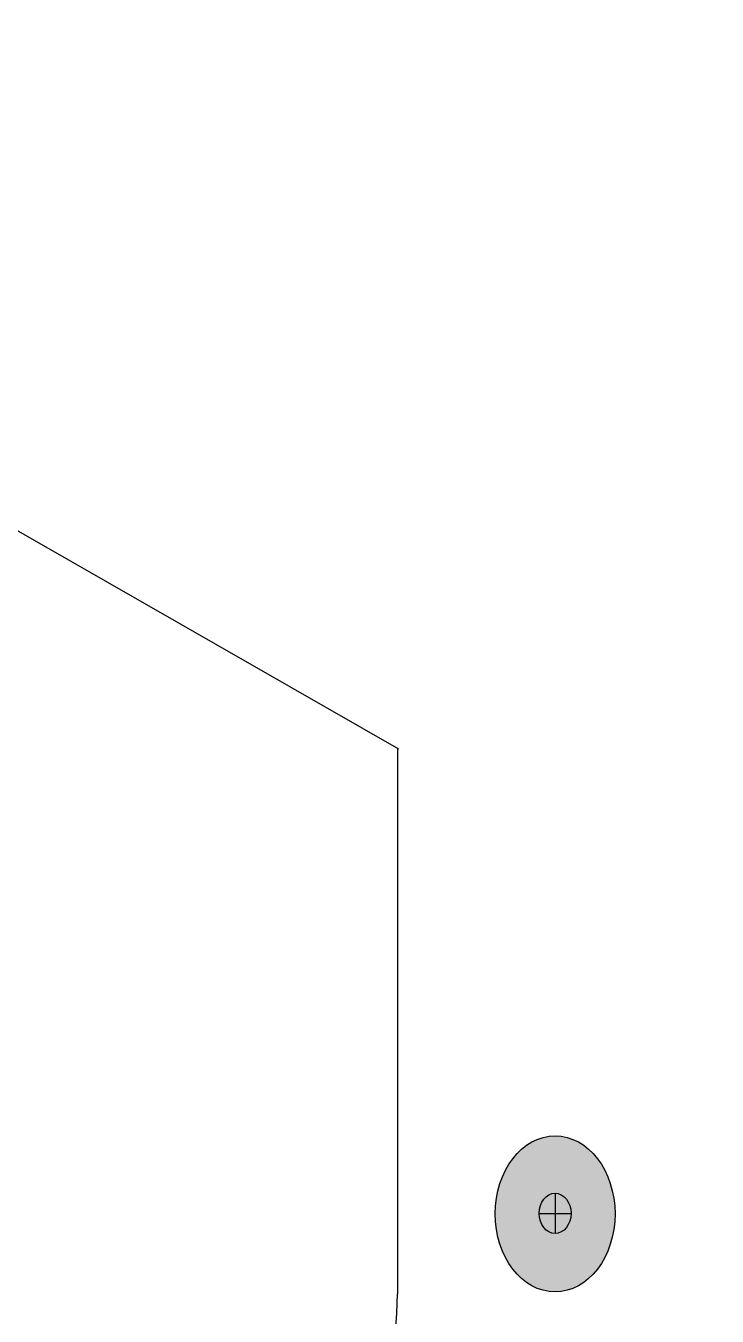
# Model space of a CAD drawing. Extents: x -1392 to 5791, y -3809 to 1722.
# Drawn here: x 433.3 to 475.6, y 1105.8 to 1184.9 of the extents above; entities that cross this region are included whole.
import ezdxf

# ---------------------------------------------------------------- set-up
doc = ezdxf.new("R2010")
doc.units = 0
doc.header["$MEASUREMENT"] = 0
for name, color, linetype, lineweight in [('G-ANNO-TTLB', 7, 'Continuous', 0), ('TYVEK', 7, 'Continuous', 0), ('WALL SCRATCH', 7, 'Continuous', 0)]:
    doc.layers.add(name, color=color, linetype=linetype, lineweight=lineweight)

# ---------------------------------------------------------------- blocks, each defined once
blk = doc.blocks.new('Block_342')
at = {"layer": 'WALL SCRATCH', "true_color": 0x003b71, "transparency": 33554687}
h = blk.add_hatch(color=156, dxfattribs=at)
h.dxf.hatch_style = 2
edge = h.paths.add_edge_path()
edge.add_ellipse((465.697, 1112.077), major_axis=(0, 4.781), ratio=0.766948, start_angle=0, end_angle=360)
at = {"layer": 'WALL SCRATCH', "color": 18, "lineweight": 25, "true_color": 0x080808}
for p, q in [((465.697, 1113.341), (465.697, 1110.873)), ((464.724, 1112.107), (466.67, 1112.107))]:
    blk.add_line(p, q, dxfattribs=at)
at = {"layer": 'WALL SCRATCH', "color": 8, "lineweight": 25, "true_color": 0x808080}
blk.add_lwpolyline([(465.185, 1106.966)], dxfattribs=at)
at = {"layer": 'WALL SCRATCH', "color": 18, "lineweight": 25, "true_color": 0x000000}
blk.add_ellipse((465.697, 1112.077), major_axis=(0, 4.781), ratio=0.766948, dxfattribs=at)
at = {"layer": 'WALL SCRATCH', "color": 18, "lineweight": 25, "true_color": 0x080808}
blk.add_ellipse((465.697, 1112.107), major_axis=(0, 1.234), ratio=0.788846, dxfattribs=at)
blk = doc.blocks.new('Block_339')
at = {"layer": 'WALL SCRATCH'}
blk.add_blockref('Block_342', (0, 0), dxfattribs=at)
blk = doc.blocks.new('Block_334')
at = {"layer": 'WALL SCRATCH'}
blk.add_blockref('Block_339', (0, 0), dxfattribs=at)

msp = doc.modelspace()

# ---------------------------------------------------------------- hatches: boundary and pattern name
at = {"layer": 'G-ANNO-TTLB', "true_color": 0xff00ff, "transparency": 33554687}
h = msp.add_hatch(color=6, dxfattribs=at)
edge = h.paths.add_edge_path()
edge.add_spline(control_points=[(1773.018, -796.5), (1773.018, -796.5), (-1156.5, -796.5), (-1156.5, -796.5), (-1156.5, -796.5), (-1156.5, 1660.5), (-1156.5, 1660.5), (-1156.5, 1660.5), (1773.018, 1660.5), (1773.018, 1660.5), (1773.018, 1660.5), (1773.018, -796.5), (1773.018, -796.5)], knot_values=[0, 0, 0, 0, 1, 1, 1, 2, 2, 2, 3, 3, 3, 4, 4, 4, 4], degree=3, periodic=0)
edge = h.paths.add_edge_path()
edge.add_spline(control_points=[(-1147.5, 1651.5), (-1147.5, 1651.5), (-1147.5, -787.5), (-1147.5, -787.5), (-1147.5, -787.5), (1764.018, -787.5), (1764.018, -787.5), (1764.018, -787.5), (1764.018, 1651.5), (1764.018, 1651.5), (1764.018, 1651.5), (-1147.5, 1651.5), (-1147.5, 1651.5)], knot_values=[0, 0, 0, 0, 1, 1, 1, 2, 2, 2, 3, 3, 3, 4, 4, 4, 4], degree=3, periodic=0)
edge.add_line((-1147.5, 1651.5), (-1147.5, 1651.5))

# ---------------------------------------------------------------- linework, layer by layer
at = {"layer": 'G-ANNO-TTLB'}
for points in [[(1773.018, -796.5), (1773.018, -796.5), (-1156.5, -796.5), (-1156.5, -796.5), (-1156.5, -796.5), (-1156.5, 1660.5), (-1156.5, 1660.5), (-1156.5, 1660.5), (1773.018, 1660.5), (1773.018, 1660.5), (1773.018, 1660.5), (1773.018, -796.5), (1773.018, -796.5)], [(-1147.5, 1651.5), (-1147.5, 1651.5), (-1147.5, -787.5), (-1147.5, -787.5), (-1147.5, -787.5), (1764.018, -787.5), (1764.018, -787.5), (1764.018, -787.5), (1764.018, 1651.5), (1764.018, 1651.5), (1764.018, 1651.5), (-1147.5, 1651.5), (-1147.5, 1651.5)]]:
    msp.add_open_spline(points, degree=3, knots=[0, 0, 0, 0, 1, 1, 1, 2, 2, 2, 3, 3, 3, 4, 4, 4, 4], dxfattribs=at)
at = {"layer": 'TYVEK', "color": 4, "lineweight": 25, "true_color": 0x00ffff}
for p, q in [((429.983, 1155.53), (456.097, 1140.578)), ((456.043, 1140.609), (456.043, 1107.184))]:
    msp.add_line(p, q, dxfattribs=at)
msp.add_open_spline([(429.03, 1091.603), (437.635, 1086.625), (448.646, 1089.566), (453.624, 1098.171), (455.208, 1100.91), (456.043, 1104.019), (456.043, 1107.184)], degree=3, knots=[0, 0, 0, 0, 1, 1, 1, 2, 2, 2, 2], dxfattribs=at)

# ---------------------------------------------------------------- block references
at = {"layer": 'WALL SCRATCH'}
msp.add_blockref('Block_334', (0, 0), dxfattribs=at)

doc.saveas('drawing.dxf')
